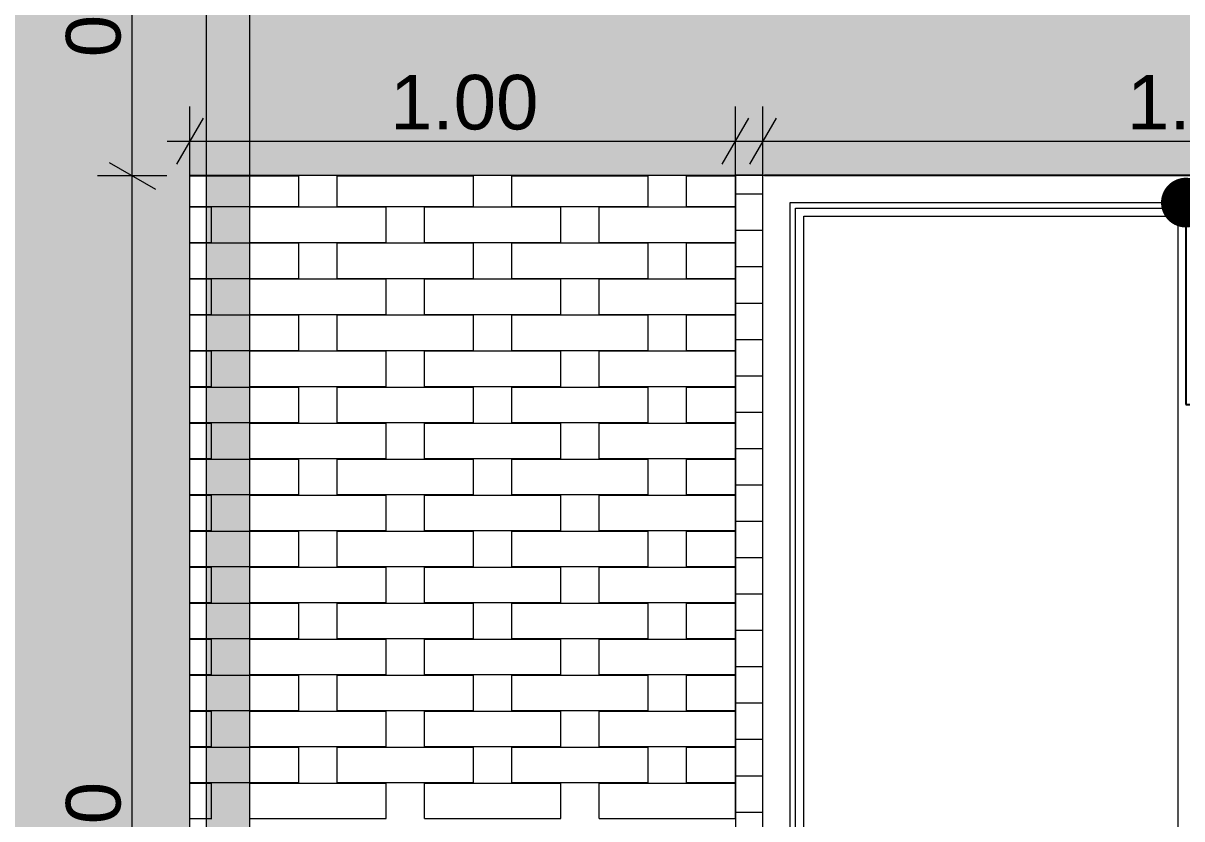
# Model space of a CAD drawing. Header units: millimetres. Extents: x 475616349 to 476941521, y 4620115302 to 4621446928.
# Drawn here: x 476654757 to 476656880, y 4620524141 to 4620525599 of the extents above; entities that cross this region are included whole.
import ezdxf

# ---------------------------------------------------------------- set-up
doc = ezdxf.new("R2010")
doc.units = ezdxf.units.MM
doc.header["$MEASUREMENT"] = 0
for name, color, linetype, lineweight in [('0_Pen_No__250_Pen_No__255', 255, 'Continuous', 0), ('0_Pen_No__250_Pen_No__7', 7, 'Continuous', 0), ('2D Drafting - General_Pen_No__30_Pen_No__9_Pen_No__9_Pen_No__253', 252, 'Continuous', 0), ('2D Drafting - General_Pen_No__30_Pen_No__9_Pen_No__9_Pen_No__7', 7, 'Continuous', 0), ('2D Drafting - General_Pen_No__7_Pen_No__7', 7, 'Continuous', 0), ('New_2D Drafting - General_Pen_No__2_Pen_No__250', 7, 'Continuous', 0), ('New_Interior - Furniture _Pen_No__250', 7, 'Continuous', 0), ('New_Structural - Bearing_Pen_No__250', 7, 'Continuous', 0), ('New_zoma_Pen_No__4', 7, 'Continuous', 0), ('New_zoma_Pen_No__7', 7, 'Continuous', 0), ('Structural - Bearing_Pen_No__250', 7, 'Continuous', 0), ('zoma_Pen_No__142', 142, 'Continuous', 0)]:
    doc.layers.add(name, color=color, linetype=linetype, lineweight=lineweight)
doc.layers.add('New_zoma', color=7, linetype='Continuous')
doc.layers.add('zoma', color=7, linetype='Continuous')
doc.styles.add('GENERATED_STYLE_1', font='arial.ttf')
doc.styles.add('GENERATED_STYLE_2', font='arial.ttf')
doc.dimstyles.new('GENERATED_STYLE__1', dxfattribs={"dimtxt": 200, "dimasz": 64.421331, "dimexe": 0.18, "dimexo": 3, "dimgap": 0.09, "dimtad": 1, "dimtih": 1, "dimtoh": 1, "dimlfac": 0.001, "dimzin": 0, "dimdsep": 46, "dimtxsty": 'GENERATED_STYLE_2', "dimblk": 'ARROWHEAD_2', "dimblk1": 'ARROWHEAD_2', "dimblk2": 'ARROWHEAD_2', "dimcen": 0.09, "dimclrd": 142, "dimclre": 142, "dimclrt": 142, "dimadec": 0, "dimazin": 0, "dimtfac": 1, "dimtdec": 4, "dimtmove": 0, "dimatfit": 3, "dimfxl": 1, "dimtolj": 1, "dimtzin": 0, "dimarcsym": 0})
doc.dimstyles.new('GENERATED_STYLE__18', dxfattribs={"dimtxt": 100, "dimasz": 64.421331, "dimexe": 0.18, "dimexo": 3, "dimgap": 0.09, "dimtad": 1, "dimtih": 1, "dimtoh": 1, "dimlfac": 0.001, "dimzin": 0, "dimdsep": 46, "dimtxsty": 'GENERATED_STYLE_1', "dimblk": 'ARROWHEAD_2', "dimblk1": 'ARROWHEAD_2', "dimblk2": 'ARROWHEAD_2', "dimcen": 0.09, "dimclrd": 7, "dimclre": 7, "dimclrt": 7, "dimadec": 0, "dimazin": 0, "dimtfac": 1, "dimtdec": 4, "dimtmove": 0, "dimatfit": 3, "dimfxl": 1, "dimtolj": 1, "dimtzin": 0, "dimarcsym": 0})
doc.dimstyles.new('GENERATED_STYLE__19', dxfattribs={"dimtxt": 100, "dimasz": 64.421331, "dimexe": 0.18, "dimexo": 3, "dimgap": 0.09, "dimtad": 1, "dimlfac": 0.001, "dimzin": 0, "dimdsep": 46, "dimtxsty": 'GENERATED_STYLE_1', "dimblk": 'ARROWHEAD_2', "dimblk1": 'ARROWHEAD_2', "dimblk2": 'ARROWHEAD_2', "dimcen": 0.09, "dimclrd": 7, "dimclre": 7, "dimclrt": 7, "dimadec": 0, "dimazin": 0, "dimtfac": 1, "dimtdec": 4, "dimtmove": 0, "dimatfit": 3, "dimfxl": 1, "dimtolj": 1, "dimtzin": 0, "dimarcsym": 0})
doc.dimstyles.new('GENERATED_STYLE__48', dxfattribs={"dimtxt": 0.18, "dimasz": 182.4, "dimexe": 0.18, "dimexo": 0.0625, "dimgap": 0.09, "dimtad": 0, "dimtih": 1, "dimtoh": 1, "dimdec": 4, "dimzin": 0, "dimdsep": 46, "dimcen": 0.09, "dimadec": 0, "dimazin": 0, "dimtfac": 1, "dimtdec": 4, "dimtmove": 0, "dimatfit": 3, "dimldrblk": 'ARROWHEAD_11', "dimfxl": 1, "dimtolj": 1, "dimtzin": 0, "dimarcsym": 0})

# ---------------------------------------------------------------- blocks, each defined once
blk = doc.blocks.new('*D215', base_point=(476577134.1, 4620325125.7))
at = {"layer": 'zoma_Pen_No__142', "color": 142, "linetype": 'Continuous', "lineweight": 0, "transparency": 16777216}
for p, q in [((476647935.8, 4620514536.2), (476647935.8, 4620514663.4)), ((476689735.8, 4620514536.2), (476689735.8, 4620514663.4)), ((476647960.3, 4620514642.2), (476647911.3, 4620514557.4)), ((476689711.3, 4620514557.4), (476689760.3, 4620514642.2)), ((476647894.3, 4620514599.8), (476647935.8, 4620514599.8)), ((476647935.8, 4620514599.8), (476689735.8, 4620514599.8)), ((476689735.8, 4620514599.8), (476689777.2, 4620514599.8))]:
    blk.add_line(p, q, dxfattribs=at)
at = {"layer": 'zoma_Pen_No__142', "color": 142, "lineweight": 0, "transparency": 16777216, "insert": (476668493.8, 4620514639.8), "char_height": 200, "attachment_point": 7, "style": 'GENERATED_STYLE_2'}
blk.add_mtext('\\A1;{\\pql;\\fArial CYR|b0|i0|c204|p34;41.80}', dxfattribs=at)
blk = doc.blocks.new('ARROWHEAD_2')
at = {"color": 0, "linetype": 'Continuous', "lineweight": 0}
for p, q in [((-0.378, -0.655), (0.378, 0.655)), ((0, 0), (-1, 0))]:
    blk.add_line(p, q, dxfattribs=at)
blk = doc.blocks.new('*D733', base_point=(476577134.1, 4620325125.7))
at = {"layer": 'New_zoma_Pen_No__4', "color": 7, "linetype": 'Continuous', "lineweight": 0, "transparency": 16777216}
for p, q in [((476654914.2, 4620525343.8), (476654999, 4620525294.9)), ((476655020.2, 4620525319.4), (476654893, 4620525319.4)), ((476654956.6, 4620522820.4), (476654956.6, 4620525319.4)), ((476654914.2, 4620522844.8), (476654999, 4620522795.9)), ((476655020.2, 4620522820.4), (476654893, 4620522820.4))]:
    blk.add_line(p, q, dxfattribs=at)
at = {"layer": 'New_zoma_Pen_No__7', "color": 7, "lineweight": 0, "transparency": 16777216, "insert": (476654936.6, 4620523936.8), "char_height": 100, "attachment_point": 7, "rotation": 90, "style": 'GENERATED_STYLE_1'}
blk.add_mtext('\\A1;{\\pql;\\fArial|b0|i0|c0|p34;2.50}', dxfattribs=at)
blk = doc.blocks.new('*D734', base_point=(476577134.1, 4620325125.7))
at = {"layer": 'New_zoma_Pen_No__4', "color": 7, "linetype": 'Continuous', "lineweight": 0, "transparency": 16777216}
for p, q in [((476654914.2, 4620526044.8), (476654999, 4620525995.9)), ((476655020.2, 4620526020.4), (476654893, 4620526020.4)), ((476654956.6, 4620525319.4), (476654956.6, 4620526020.4)), ((476654914.2, 4620525343.8), (476654999, 4620525294.9)), ((476655020.2, 4620525319.4), (476654893, 4620525319.4))]:
    blk.add_line(p, q, dxfattribs=at)
at = {"layer": 'New_zoma_Pen_No__7', "color": 7, "lineweight": 0, "transparency": 16777216, "insert": (476654936.6, 4620525536.8), "char_height": 100, "attachment_point": 7, "rotation": 90, "style": 'GENERATED_STYLE_1'}
blk.add_mtext('\\A1;{\\pql;\\fArial|b0|i0|c0|p34;0.70}', dxfattribs=at)
blk = doc.blocks.new('*D743', base_point=(476577134.1, 4620325125.7))
at = {"layer": 'New_zoma_Pen_No__4', "color": 7, "linetype": 'Continuous', "lineweight": 0, "transparency": 16777216}
for p, q in [((476656112, 4620525319.4), (476656112, 4620525446.6)), ((476657712, 4620525319.4), (476657712, 4620525446.6)), ((476656136.5, 4620525425.4), (476656087.6, 4620525340.6)), ((476657736.5, 4620525425.4), (476657687.6, 4620525340.6)), ((476656070.6, 4620525383), (476656112, 4620525383)), ((476656112, 4620525383), (476657712, 4620525383))]:
    blk.add_line(p, q, dxfattribs=at)
at = {"layer": 'New_zoma_Pen_No__7', "color": 7, "lineweight": 0, "transparency": 16777216, "insert": (476656779, 4620525403), "char_height": 100, "attachment_point": 7, "style": 'GENERATED_STYLE_1'}
blk.add_mtext('\\A1;{\\pql;\\fArial|b0|i0|c0|p34;1.60}', dxfattribs=at)
blk = doc.blocks.new('*D749', base_point=(476577134.1, 4620325125.7))
at = {"layer": 'New_zoma_Pen_No__4', "color": 7, "linetype": 'Continuous', "lineweight": 0, "transparency": 16777216}
for p, q in [((476656112, 4620528519.4), (476656112, 4620528646.6)), ((476657712, 4620528519.4), (476657712, 4620528646.6)), ((476656136.5, 4620528625.4), (476656087.6, 4620528540.6)), ((476657736.5, 4620528625.4), (476657687.6, 4620528540.6)), ((476656070.6, 4620528583), (476656112, 4620528583)), ((476656112, 4620528583), (476657712, 4620528583))]:
    blk.add_line(p, q, dxfattribs=at)
at = {"layer": 'New_zoma_Pen_No__7', "color": 7, "lineweight": 0, "transparency": 16777216, "insert": (476656779, 4620528603), "char_height": 100, "attachment_point": 7, "style": 'GENERATED_STYLE_1'}
blk.add_mtext('\\A1;{\\pql;\\fArial|b0|i0|c0|p34;1.60}', dxfattribs=at)
blk = doc.blocks.new('*D752', base_point=(476577134.1, 4620325125.7))
at = {"layer": 'New_zoma_Pen_No__4', "color": 7, "linetype": 'Continuous', "lineweight": 0, "transparency": 16777216}
for p, q in [((476656062, 4620526827.7), (476656062, 4620526954.8)), ((476660562, 4620526827.7), (476660562, 4620526954.8)), ((476656086.5, 4620526933.6), (476656037.5, 4620526848.9)), ((476660537.5, 4620526848.9), (476660586.5, 4620526933.6)), ((476656020.6, 4620526891.2), (476656062, 4620526891.2)), ((476656062, 4620526891.2), (476660562, 4620526891.2)), ((476660562, 4620526891.2), (476660603.5, 4620526891.2))]:
    blk.add_line(p, q, dxfattribs=at)
at = {"layer": 'New_zoma_Pen_No__7', "color": 7, "lineweight": 0, "transparency": 16777216, "insert": (476658179, 4620526911.2), "char_height": 100, "attachment_point": 7, "style": 'GENERATED_STYLE_1'}
blk.add_mtext('\\A1;{\\pql;\\fArial|b0|i0|c0|p34;4.50}', dxfattribs=at)
blk = doc.blocks.new('*D753', base_point=(476577134.1, 4620325125.7))
at = {"layer": 'New_zoma_Pen_No__4', "color": 7, "linetype": 'Continuous', "lineweight": 0, "transparency": 16777216}
for p, q in [((476656112, 4620531719.4), (476656112, 4620531846.6)), ((476657712, 4620531719.4), (476657712, 4620531846.6)), ((476656136.5, 4620531825.4), (476656087.6, 4620531740.6)), ((476657736.5, 4620531825.4), (476657687.6, 4620531740.6)), ((476656070.6, 4620531783), (476656112, 4620531783)), ((476656112, 4620531783), (476657712, 4620531783))]:
    blk.add_line(p, q, dxfattribs=at)
at = {"layer": 'New_zoma_Pen_No__7', "color": 7, "lineweight": 0, "transparency": 16777216, "insert": (476656779, 4620531803), "char_height": 100, "attachment_point": 7, "style": 'GENERATED_STYLE_1'}
blk.add_mtext('\\A1;{\\pql;\\fArial|b0|i0|c0|p34;1.60}', dxfattribs=at)
blk = doc.blocks.new('*D756', base_point=(476577134.1, 4620325125.7))
at = {"layer": 'New_zoma_Pen_No__4', "color": 7, "linetype": 'Continuous', "lineweight": 0, "transparency": 16777216}
for p, q in [((476656062, 4620530027.7), (476656062, 4620530154.8)), ((476660562, 4620530027.7), (476660562, 4620530154.8)), ((476656086.5, 4620530133.6), (476656037.5, 4620530048.9)), ((476660537.5, 4620530048.9), (476660586.5, 4620530133.6)), ((476656020.6, 4620530091.2), (476656062, 4620530091.2)), ((476656062, 4620530091.2), (476660562, 4620530091.2)), ((476660562, 4620530091.2), (476660603.5, 4620530091.2))]:
    blk.add_line(p, q, dxfattribs=at)
at = {"layer": 'New_zoma_Pen_No__7', "color": 7, "lineweight": 0, "transparency": 16777216, "insert": (476658179, 4620530111.2), "char_height": 100, "attachment_point": 7, "style": 'GENERATED_STYLE_1'}
blk.add_mtext('\\A1;{\\pql;\\fArial|b0|i0|c0|p34;4.50}', dxfattribs=at)
blk = doc.blocks.new('*D1142', base_point=(476577134.1, 4620325125.7))
at = {"layer": 'New_zoma_Pen_No__4', "color": 7, "linetype": 'Continuous', "lineweight": 0, "transparency": 16777216}
for p, q in [((476655062, 4620525319.4), (476655062, 4620525446.6)), ((476656062, 4620525319.4), (476656062, 4620525446.6)), ((476655086.5, 4620525425.4), (476655037.5, 4620525340.6)), ((476656037.5, 4620525340.6), (476656086.5, 4620525425.4)), ((476655020.6, 4620525383), (476655062, 4620525383)), ((476655062, 4620525383), (476656062, 4620525383)), ((476656062, 4620525383), (476656103.5, 4620525383))]:
    blk.add_line(p, q, dxfattribs=at)
at = {"layer": 'New_zoma_Pen_No__7', "color": 7, "lineweight": 0, "transparency": 16777216, "insert": (476655429, 4620525403), "char_height": 100, "attachment_point": 7, "style": 'GENERATED_STYLE_1'}
blk.add_mtext('\\A1;{\\pql;\\fArial|b0|i0|c0|p34;1.00}', dxfattribs=at)
blk = doc.blocks.new('ARROWHEAD_11')
at = {"color": 0, "linetype": 'Continuous', "lineweight": 0}
blk.add_line((0, 0), (-1, 0), dxfattribs=at)
at = {"color": 0, "linetype": 'Continuous', "lineweight": 0, "const_width": 0.25, "flags": 128}
blk.add_lwpolyline([(-0.125, 0, 1), (0.125, 0, 1)], format="xyb", close=True, dxfattribs=at)

msp = doc.modelspace()

# ---------------------------------------------------------------- hatches: boundary and pattern name
at = {"layer": '0_Pen_No__250_Pen_No__255', "linetype": 'Continuous', "lineweight": 0, "true_color": 0x3f3f3f}
msp.add_hatch(color=250, dxfattribs=at).paths.add_polyline_path([(476655172.006, 4620517320.31), (476655172.006, 4620529295.176), (476655092.007, 4620529295.176), (476655092.007, 4620517320.31)])
at = {"layer": '2D Drafting - General_Pen_No__30_Pen_No__9_Pen_No__9_Pen_No__253', "linetype": 'Continuous', "lineweight": 0}
h = msp.add_hatch(dxfattribs=at)
h.set_pattern_fill('BRICK___RUNNING_BOND', color=252, style=0, pattern_type=2)
h.set_pattern_definition([(0, (476692910.175, 4620522353.93), (0, 66.64), []), (90, (476692910.17, 4620522353.93), (-244.8, 0), [66.64, -66.64]), (90, (476693032.57, 4620522420.57), (-244.8, 0), [66.64, -66.64])])
h.paths.add_polyline_path([(476647692.13, 4620532819.956), (476647692.13, 4620519520.362), (476648861.998, 4620519520.362), (476648862.006, 4620522120.37), (476648862.006, 4620523542.007), (476648862.006, 4620531720.362), (476648862.006, 4620531932.715), (476648862.006, 4620532420.362), (476654662.006, 4620532420.362), (476654662.006, 4620519520.362), (476661919.968, 4620519520.362), (476661962.147, 4620519520.362), (476661962.147, 4620522820.364), (476661962.147, 4620525320.374), (476661962.147, 4620525944.887), (476661962.147, 4620532420.374), (476665762.003, 4620532420.374), (476665762.003, 4620522120.38), (476665162.198, 4620522120.38), (476665162.198, 4620517320.329), (476668462.159, 4620517320.329), (476668462.159, 4620517320.295), (476668932.159, 4620517320.295), (476668932.159, 4620532819.956), (476661962.147, 4620532819.956), (476655062.006, 4620532819.956)])
h.paths.add_polyline_path([(476661562.006, 4620526020.374), (476655062.006, 4620526020.374), (476655062.006, 4620528520.374), (476661562.006, 4620528520.374)], flags=0)
h.paths.add_polyline_path([(476661562.006, 4620522820.364), (476655062.006, 4620522820.364), (476655062.006, 4620525320.374), (476661562.006, 4620525320.374)], flags=0)
h.paths.add_polyline_path([(476661562.006, 4620529220.374), (476655062.006, 4620529220.374), (476655062.006, 4620531720.361), (476661562.006, 4620531720.361)], flags=0)
h.paths.add_polyline_path([(476656112.047, 4620522120.412), (476656112.047, 4620519620.412), (476657707.931, 4620519620.412), (476657712.047, 4620519620.412), (476657712.047, 4620522120.412)], flags=0)
h.paths.add_polyline_path([(476666262.224, 4620522120.362), (476666262.224, 4620520520.362), (476667862.223, 4620520520.362), (476667862.223, 4620522120.362)], flags=0)
h.paths.add_polyline_path([(476667862.223, 4620530120.362), (476667862.223, 4620531720.362), (476666262.224, 4620531720.362), (476666262.224, 4620530120.362)], flags=0)
h.paths.add_polyline_path([(476666262.228, 4620528520.362), (476666262.228, 4620526920.362), (476667862.228, 4620526920.362), (476667862.228, 4620528520.362)], flags=0)
h.paths.add_polyline_path([(476666262.228, 4620523720.362), (476667862.228, 4620523720.362), (476667862.228, 4620525320.362), (476666262.228, 4620525320.362)], flags=0)
h.paths.add_polyline_path([(476666262.435, 4620518320.362), (476667862.006, 4620518320.362), (476667862.006, 4620518920.362), (476666262.435, 4620518920.362)], flags=0)
h = msp.add_hatch(dxfattribs=at)
h.set_pattern_fill('BRICK___RUNNING_BOND', color=252, style=0, pattern_type=2)
h.set_pattern_definition([(0, (476689560.27, 4620522353.934), (0, 66.64), []), (90, (476689560.27, 4620522353.93), (-244.8, 0), [66.64, -66.64]), (90, (476689682.67, 4620522420.57), (-244.8, 0), [66.64, -66.64])])
h.paths.add_polyline_path([(476656062.124, 4620525320.369), (476656062.124, 4620522820.374), (476656112.116, 4620522820.374), (476656112.116, 4620525320.369)])

# ---------------------------------------------------------------- linework, layer by layer
at = {"layer": '0_Pen_No__250_Pen_No__7', "color": 7, "linetype": 'Continuous', "lineweight": 0, "flags": 128}
msp.add_lwpolyline([(476655172.006, 4620517320.31), (476655172.006, 4620529295.176), (476655092.007, 4620529295.176), (476655092.007, 4620517320.31)], close=True, dxfattribs=at)
at = {"layer": '2D Drafting - General_Pen_No__30_Pen_No__9_Pen_No__9_Pen_No__7', "color": 7, "linetype": 'Continuous', "lineweight": 0, "flags": 128}
for points in [[(476661562.006, 4620522820.364), (476655062.006, 4620522820.364), (476655062.006, 4620525320.374), (476661562.006, 4620525320.374)], [(476656062.124, 4620525320.369), (476656062.124, 4620522820.374), (476656112.116, 4620522820.374), (476656112.116, 4620525320.369)]]:
    msp.add_lwpolyline(points, close=True, dxfattribs=at)
at = {"layer": '2D Drafting - General_Pen_No__7_Pen_No__7', "color": 7, "linetype": 'Continuous', "lineweight": 0, "flags": 128}
msp.add_lwpolyline([(476657707.922, 4620522820.348), (476656112.039, 4620522820.353), (476656112.047, 4620525320.353), (476657712.047, 4620525320.348)], dxfattribs=at)
for points in [[(476656162.047, 4620525270.352), (476657662.047, 4620525270.347), (476657662.039, 4620522820.348), (476656162.039, 4620522820.354)], [(476656172.047, 4620525260.352), (476657652.047, 4620525260.347), (476657652.039, 4620522880.349), (476656172.039, 4620522880.354)], [(476656187.047, 4620525245.352), (476656872.047, 4620525245.35), (476656872.039, 4620522900.352), (476656187.039, 4620522900.354)]]:
    msp.add_lwpolyline(points, close=True, dxfattribs=at)
at = {"layer": 'New_Interior - Furniture _Pen_No__250', "color": 7, "linetype": 'Continuous', "lineweight": 0}
for p, q in [((476655122.006, 4620525319.374), (476655122.006, 4620525320.374)), ((476655333.276, 4620524801.374), (476655333.506, 4620524801.197))]:
    msp.add_line(p, q, dxfattribs=at)
at = {"layer": 'New_Structural - Bearing_Pen_No__250', "color": 7, "linetype": 'Continuous', "lineweight": 0}
for p, q in [((476655062.006, 4620525319.374), (476655262.006, 4620525319.374)), ((476655262.006, 4620525263.374), (476655262.006, 4620525319.374)), ((476655332.006, 4620525319.374), (476655582.006, 4620525319.374)), ((476655332.006, 4620525263.374), (476655332.006, 4620525319.374)), ((476655582.006, 4620525263.374), (476655582.006, 4620525319.374)), ((476655652.006, 4620525319.374), (476655902.006, 4620525319.374)), ((476655652.006, 4620525263.374), (476655652.006, 4620525319.374)), ((476655752.006, 4620525319.374), (476655752.006, 4620525320.374)), ((476655902.006, 4620525263.374), (476655902.006, 4620525319.374)), ((476655972.006, 4620525319.374), (476656062.006, 4620525319.374)), ((476655972.006, 4620525263.374), (476655972.006, 4620525319.374)), ((476656062.006, 4620525263.374), (476656062.006, 4620525319.374)), ((476655062.006, 4620525263.374), (476655262.006, 4620525263.374)), ((476655062.006, 4620525262.374), (476655102.006, 4620525262.374)), ((476655102.006, 4620525197.374), (476655102.006, 4620525262.374)), ((476655172.006, 4620525262.374), (476655422.006, 4620525262.374)), ((476655172.006, 4620525197.374), (476655172.006, 4620525262.374)), ((476655332.006, 4620525263.374), (476655582.006, 4620525263.374)), ((476655422.006, 4620525197.374), (476655422.006, 4620525262.374)), ((476655492.006, 4620525262.374), (476655742.006, 4620525262.374)), ((476655492.006, 4620525197.374), (476655492.006, 4620525262.374)), ((476655652.006, 4620525263.374), (476655902.006, 4620525263.374)), ((476655742.006, 4620525197.374), (476655742.006, 4620525262.374)), ((476655812.006, 4620525262.374), (476656062.006, 4620525262.374)), ((476655812.006, 4620525197.374), (476655812.006, 4620525262.374)), ((476655972.006, 4620525263.374), (476656062.006, 4620525263.374)), ((476656062.006, 4620525197.374), (476656062.006, 4620525262.374)), ((476655062.006, 4620525197.374), (476655102.006, 4620525197.374)), ((476655062.006, 4620525196.374), (476655262.006, 4620525196.374)), ((476655172.006, 4620525197.374), (476655422.006, 4620525197.374)), ((476655262.006, 4620525131.374), (476655262.006, 4620525196.374)), ((476655332.006, 4620525196.374), (476655582.006, 4620525196.374)), ((476655332.006, 4620525131.374), (476655332.006, 4620525196.374)), ((476655492.006, 4620525197.374), (476655742.006, 4620525197.374)), ((476655582.006, 4620525131.374), (476655582.006, 4620525196.374)), ((476655652.006, 4620525196.374), (476655902.006, 4620525196.374)), ((476655652.006, 4620525131.374), (476655652.006, 4620525196.374)), ((476655812.006, 4620525197.374), (476656062.006, 4620525197.374)), ((476655902.006, 4620525131.374), (476655902.006, 4620525196.374)), ((476655972.006, 4620525196.374), (476656062.006, 4620525196.374)), ((476655972.006, 4620525131.374), (476655972.006, 4620525196.374)), ((476656062.006, 4620525131.374), (476656062.006, 4620525196.374)), ((476655062.006, 4620525131.374), (476655262.006, 4620525131.374)), ((476655332.006, 4620525131.374), (476655582.006, 4620525131.374)), ((476655652.006, 4620525131.374), (476655902.006, 4620525131.374)), ((476655972.006, 4620525131.374), (476656062.006, 4620525131.374)), ((476655062.006, 4620525130.374), (476655102.006, 4620525130.374)), ((476655102.006, 4620525065.374), (476655102.006, 4620525130.374)), ((476655172.006, 4620525130.374), (476655422.006, 4620525130.374)), ((476655172.006, 4620525065.374), (476655172.006, 4620525130.374)), ((476655422.006, 4620525065.374), (476655422.006, 4620525130.374)), ((476655492.006, 4620525130.374), (476655742.006, 4620525130.374)), ((476655492.006, 4620525065.374), (476655492.006, 4620525130.374)), ((476655742.006, 4620525065.374), (476655742.006, 4620525130.374)), ((476655812.006, 4620525130.374), (476656062.006, 4620525130.374)), ((476655812.006, 4620525065.374), (476655812.006, 4620525130.374)), ((476656062.006, 4620525065.374), (476656062.006, 4620525130.374)), ((476655062.006, 4620525065.374), (476655102.006, 4620525065.374)), ((476655062.006, 4620525064.374), (476655262.006, 4620525064.374)), ((476655172.006, 4620525065.374), (476655422.006, 4620525065.374)), ((476655262.006, 4620524999.374), (476655262.006, 4620525064.374)), ((476655332.006, 4620525064.374), (476655582.006, 4620525064.374)), ((476655332.006, 4620524999.374), (476655332.006, 4620525064.374)), ((476655492.006, 4620525065.374), (476655742.006, 4620525065.374)), ((476655582.006, 4620524999.374), (476655582.006, 4620525064.374)), ((476655652.006, 4620525064.374), (476655902.006, 4620525064.374)), ((476655652.006, 4620524999.374), (476655652.006, 4620525064.374)), ((476655812.006, 4620525065.374), (476656062.006, 4620525065.374)), ((476655902.006, 4620524999.374), (476655902.006, 4620525064.374)), ((476655972.006, 4620525064.374), (476656062.006, 4620525064.374)), ((476655972.006, 4620524999.374), (476655972.006, 4620525064.374)), ((476656062.006, 4620524999.374), (476656062.006, 4620525064.374)), ((476655062.006, 4620524999.374), (476655262.006, 4620524999.374)), ((476655062.006, 4620524998.374), (476655102.006, 4620524998.374)), ((476655102.006, 4620524933.374), (476655102.006, 4620524998.374)), ((476655172.006, 4620524998.374), (476655422.006, 4620524998.374)), ((476655172.006, 4620524933.374), (476655172.006, 4620524998.374)), ((476655332.006, 4620524999.374), (476655582.006, 4620524999.374)), ((476655422.006, 4620524933.374), (476655422.006, 4620524998.374)), ((476655492.006, 4620524998.374), (476655742.006, 4620524998.374)), ((476655492.006, 4620524933.374), (476655492.006, 4620524998.374)), ((476655652.006, 4620524999.374), (476655902.006, 4620524999.374)), ((476655742.006, 4620524933.374), (476655742.006, 4620524998.374)), ((476655812.006, 4620524998.374), (476656062.006, 4620524998.374)), ((476655812.006, 4620524933.374), (476655812.006, 4620524998.374)), ((476655972.006, 4620524999.374), (476656062.006, 4620524999.374)), ((476656062.006, 4620524933.374), (476656062.006, 4620524998.374)), ((476655062.006, 4620524933.374), (476655102.006, 4620524933.374)), ((476655062.006, 4620524932.374), (476655262.006, 4620524932.374)), ((476655172.006, 4620524933.374), (476655422.006, 4620524933.374)), ((476655262.006, 4620524867.374), (476655262.006, 4620524932.374)), ((476655332.006, 4620524932.374), (476655582.006, 4620524932.374)), ((476655332.006, 4620524867.374), (476655332.006, 4620524932.374)), ((476655492.006, 4620524933.374), (476655742.006, 4620524933.374)), ((476655582.006, 4620524867.374), (476655582.006, 4620524932.374)), ((476655652.006, 4620524932.374), (476655902.006, 4620524932.374)), ((476655652.006, 4620524867.374), (476655652.006, 4620524932.374)), ((476655812.006, 4620524933.374), (476656062.006, 4620524933.374)), ((476655902.006, 4620524867.374), (476655902.006, 4620524932.374)), ((476655972.006, 4620524932.374), (476656062.006, 4620524932.374)), ((476655972.006, 4620524867.374), (476655972.006, 4620524932.374)), ((476656062.006, 4620524867.374), (476656062.006, 4620524932.374)), ((476655062.006, 4620524867.374), (476655262.006, 4620524867.374)), ((476655062.006, 4620524866.374), (476655102.006, 4620524866.374)), ((476655102.006, 4620524801.374), (476655102.006, 4620524866.374)), ((476655172.006, 4620524866.374), (476655422.006, 4620524866.374)), ((476655172.006, 4620524801.374), (476655172.006, 4620524866.374)), ((476655332.006, 4620524867.374), (476655582.006, 4620524867.374)), ((476655422.006, 4620524801.374), (476655422.006, 4620524866.374)), ((476655492.006, 4620524866.374), (476655742.006, 4620524866.374)), ((476655492.006, 4620524801.374), (476655492.006, 4620524866.374)), ((476655652.006, 4620524867.374), (476655902.006, 4620524867.374)), ((476655742.006, 4620524801.374), (476655742.006, 4620524866.374)), ((476655812.006, 4620524866.374), (476656062.006, 4620524866.374)), ((476655812.006, 4620524801.374), (476655812.006, 4620524866.374)), ((476655972.006, 4620524867.374), (476656062.006, 4620524867.374)), ((476656062.006, 4620524801.374), (476656062.006, 4620524866.374)), ((476655062.006, 4620524801.374), (476655102.006, 4620524801.374)), ((476655062.006, 4620524800.374), (476655262.006, 4620524800.374)), ((476655172.006, 4620524801.374), (476655422.006, 4620524801.374)), ((476655262.006, 4620524735.374), (476655262.006, 4620524800.374)), ((476655332.006, 4620524800.374), (476655582.006, 4620524800.374)), ((476655332.006, 4620524735.374), (476655332.006, 4620524800.374)), ((476655492.006, 4620524801.374), (476655742.006, 4620524801.374)), ((476655582.006, 4620524735.374), (476655582.006, 4620524800.374)), ((476655652.006, 4620524800.374), (476655902.006, 4620524800.374)), ((476655652.006, 4620524735.374), (476655652.006, 4620524800.374)), ((476655812.006, 4620524801.374), (476656062.006, 4620524801.374)), ((476655902.006, 4620524735.374), (476655902.006, 4620524800.374)), ((476655972.006, 4620524800.374), (476656062.006, 4620524800.374)), ((476655972.006, 4620524735.374), (476655972.006, 4620524800.374)), ((476656062.006, 4620524735.374), (476656062.006, 4620524800.374)), ((476655062.006, 4620524735.374), (476655262.006, 4620524735.374)), ((476655062.006, 4620524734.374), (476655102.006, 4620524734.374)), ((476655102.006, 4620524669.374), (476655102.006, 4620524734.374)), ((476655172.006, 4620524734.374), (476655422.006, 4620524734.374)), ((476655172.006, 4620524669.374), (476655172.006, 4620524734.374)), ((476655332.006, 4620524735.374), (476655582.006, 4620524735.374)), ((476655422.006, 4620524669.374), (476655422.006, 4620524734.374)), ((476655492.006, 4620524734.374), (476655742.006, 4620524734.374)), ((476655492.006, 4620524669.374), (476655492.006, 4620524734.374)), ((476655652.006, 4620524735.374), (476655902.006, 4620524735.374)), ((476655742.006, 4620524669.374), (476655742.006, 4620524734.374)), ((476655812.006, 4620524734.374), (476656062.006, 4620524734.374)), ((476655812.006, 4620524669.374), (476655812.006, 4620524734.374)), ((476655972.006, 4620524735.374), (476656062.006, 4620524735.374)), ((476656062.006, 4620524669.374), (476656062.006, 4620524734.374)), ((476655062.006, 4620524669.374), (476655102.006, 4620524669.374)), ((476655062.006, 4620524668.374), (476655262.006, 4620524668.374)), ((476655172.006, 4620524669.374), (476655422.006, 4620524669.374)), ((476655262.006, 4620524603.374), (476655262.006, 4620524668.374)), ((476655332.006, 4620524668.374), (476655582.006, 4620524668.374)), ((476655332.006, 4620524603.374), (476655332.006, 4620524668.374)), ((476655492.006, 4620524669.374), (476655742.006, 4620524669.374)), ((476655582.006, 4620524603.374), (476655582.006, 4620524668.374)), ((476655652.006, 4620524668.374), (476655902.006, 4620524668.374)), ((476655652.006, 4620524603.374), (476655652.006, 4620524668.374)), ((476655812.006, 4620524669.374), (476656062.006, 4620524669.374)), ((476655902.006, 4620524603.374), (476655902.006, 4620524668.374)), ((476655972.006, 4620524668.374), (476656062.006, 4620524668.374)), ((476655972.006, 4620524603.374), (476655972.006, 4620524668.374)), ((476656062.006, 4620524603.374), (476656062.006, 4620524668.374)), ((476655062.006, 4620524603.374), (476655262.006, 4620524603.374)), ((476655062.006, 4620524602.374), (476655102.006, 4620524602.374)), ((476655102.006, 4620524537.374), (476655102.006, 4620524602.374)), ((476655172.006, 4620524602.374), (476655422.006, 4620524602.374)), ((476655172.006, 4620524537.374), (476655172.006, 4620524602.374)), ((476655332.006, 4620524603.374), (476655582.006, 4620524603.374)), ((476655422.006, 4620524537.374), (476655422.006, 4620524602.374)), ((476655492.006, 4620524602.374), (476655742.006, 4620524602.374)), ((476655492.006, 4620524537.374), (476655492.006, 4620524602.374)), ((476655652.006, 4620524603.374), (476655902.006, 4620524603.374)), ((476655742.006, 4620524537.374), (476655742.006, 4620524602.374)), ((476655812.006, 4620524602.374), (476656062.006, 4620524602.374)), ((476655812.006, 4620524537.374), (476655812.006, 4620524602.374)), ((476655972.006, 4620524603.374), (476656062.006, 4620524603.374)), ((476656062.006, 4620524537.374), (476656062.006, 4620524602.374)), ((476655062.006, 4620524537.374), (476655102.006, 4620524537.374)), ((476655172.006, 4620524537.374), (476655422.006, 4620524537.374)), ((476655492.006, 4620524537.374), (476655742.006, 4620524537.374)), ((476655812.006, 4620524537.374), (476656062.006, 4620524537.374)), ((476655062.006, 4620524536.374), (476655262.006, 4620524536.374)), ((476655262.006, 4620524471.374), (476655262.006, 4620524536.374)), ((476655332.006, 4620524536.374), (476655582.006, 4620524536.374)), ((476655332.006, 4620524471.374), (476655332.006, 4620524536.374)), ((476655582.006, 4620524471.374), (476655582.006, 4620524536.374)), ((476655652.006, 4620524536.374), (476655902.006, 4620524536.374)), ((476655652.006, 4620524471.374), (476655652.006, 4620524536.374)), ((476655902.006, 4620524471.374), (476655902.006, 4620524536.374)), ((476655972.006, 4620524536.374), (476656062.006, 4620524536.374)), ((476655972.006, 4620524471.374), (476655972.006, 4620524536.374)), ((476656062.006, 4620524471.374), (476656062.006, 4620524536.374)), ((476655062.006, 4620524471.374), (476655262.006, 4620524471.374)), ((476655062.006, 4620524470.374), (476655102.006, 4620524470.374)), ((476655102.006, 4620524470.374), (476655102.006, 4620524471.374)), ((476655102.006, 4620524405.374), (476655102.006, 4620524470.374)), ((476655172.006, 4620524470.374), (476655422.006, 4620524470.374)), ((476655172.006, 4620524405.374), (476655172.006, 4620524470.374)), ((476655332.006, 4620524471.374), (476655582.006, 4620524471.374)), ((476655422.006, 4620524405.374), (476655422.006, 4620524470.374)), ((476655492.006, 4620524470.374), (476655742.006, 4620524470.374)), ((476655492.006, 4620524405.374), (476655492.006, 4620524470.374)), ((476655652.006, 4620524471.374), (476655902.006, 4620524471.374)), ((476655742.006, 4620524405.374), (476655742.006, 4620524470.374)), ((476655812.006, 4620524470.374), (476656062.006, 4620524470.374)), ((476655812.006, 4620524405.374), (476655812.006, 4620524470.374)), ((476655972.006, 4620524471.374), (476656062.006, 4620524471.374)), ((476656062.006, 4620524405.374), (476656062.006, 4620524470.374)), ((476655062.006, 4620524405.374), (476655102.006, 4620524405.374)), ((476655062.006, 4620524404.374), (476655262.006, 4620524404.374)), ((476655102.006, 4620524404.374), (476655102.006, 4620524405.374)), ((476655172.006, 4620524405.374), (476655422.006, 4620524405.374)), ((476655262.006, 4620524339.374), (476655262.006, 4620524404.374)), ((476655332.006, 4620524404.374), (476655582.006, 4620524404.374)), ((476655332.006, 4620524339.374), (476655332.006, 4620524404.374)), ((476655492.006, 4620524405.374), (476655742.006, 4620524405.374)), ((476655582.006, 4620524339.374), (476655582.006, 4620524404.374)), ((476655652.006, 4620524404.374), (476655902.006, 4620524404.374)), ((476655652.006, 4620524339.374), (476655652.006, 4620524404.374)), ((476655812.006, 4620524405.374), (476656062.006, 4620524405.374)), ((476655902.006, 4620524339.374), (476655902.006, 4620524404.374)), ((476655972.006, 4620524404.374), (476656062.006, 4620524404.374)), ((476655972.006, 4620524339.374), (476655972.006, 4620524404.374)), ((476656062.006, 4620524339.374), (476656062.006, 4620524404.374)), ((476655062.006, 4620524339.374), (476655262.006, 4620524339.374)), ((476655062.006, 4620524338.374), (476655102.006, 4620524338.374)), ((476655102.006, 4620524338.374), (476655102.006, 4620524339.374)), ((476655102.006, 4620524273.374), (476655102.006, 4620524338.374)), ((476655172.006, 4620524338.374), (476655422.006, 4620524338.374)), ((476655172.006, 4620524273.374), (476655172.006, 4620524338.374)), ((476655332.006, 4620524339.374), (476655582.006, 4620524339.374)), ((476655422.006, 4620524273.374), (476655422.006, 4620524338.374)), ((476655492.006, 4620524338.374), (476655742.006, 4620524338.374)), ((476655492.006, 4620524273.374), (476655492.006, 4620524338.374)), ((476655652.006, 4620524339.374), (476655902.006, 4620524339.374)), ((476655742.006, 4620524273.374), (476655742.006, 4620524338.374)), ((476655812.006, 4620524338.374), (476656062.006, 4620524338.374)), ((476655812.006, 4620524273.374), (476655812.006, 4620524338.374)), ((476655972.006, 4620524339.374), (476656062.006, 4620524339.374)), ((476656062.006, 4620524273.374), (476656062.006, 4620524338.374)), ((476655062.006, 4620524273.374), (476655102.006, 4620524273.374)), ((476655062.006, 4620524272.374), (476655262.006, 4620524272.374)), ((476655102.006, 4620524272.374), (476655102.006, 4620524273.374)), ((476655172.006, 4620524273.374), (476655422.006, 4620524273.374)), ((476655262.006, 4620524207.374), (476655262.006, 4620524272.374)), ((476655332.006, 4620524272.374), (476655582.006, 4620524272.374)), ((476655332.006, 4620524207.374), (476655332.006, 4620524272.374)), ((476655492.006, 4620524273.374), (476655742.006, 4620524273.374)), ((476655582.006, 4620524207.374), (476655582.006, 4620524272.374)), ((476655652.006, 4620524272.374), (476655902.006, 4620524272.374)), ((476655652.006, 4620524207.374), (476655652.006, 4620524272.374)), ((476655812.006, 4620524273.374), (476656062.006, 4620524273.374)), ((476655902.006, 4620524207.374), (476655902.006, 4620524272.374)), ((476655972.006, 4620524272.374), (476656062.006, 4620524272.374)), ((476655972.006, 4620524207.374), (476655972.006, 4620524272.374)), ((476656062.006, 4620524207.374), (476656062.006, 4620524272.374)), ((476655062.006, 4620524207.374), (476655262.006, 4620524207.374)), ((476655062.006, 4620524206.374), (476655102.006, 4620524206.374)), ((476655102.006, 4620524206.374), (476655102.006, 4620524207.374)), ((476655102.006, 4620524141.374), (476655102.006, 4620524206.374)), ((476655172.006, 4620524206.374), (476655422.006, 4620524206.374)), ((476655172.006, 4620524141.374), (476655172.006, 4620524206.374)), ((476655332.006, 4620524207.374), (476655582.006, 4620524207.374)), ((476655422.006, 4620524141.374), (476655422.006, 4620524206.374)), ((476655492.006, 4620524206.374), (476655742.006, 4620524206.374)), ((476655492.006, 4620524141.374), (476655492.006, 4620524206.374)), ((476655652.006, 4620524207.374), (476655902.006, 4620524207.374)), ((476655742.006, 4620524141.374), (476655742.006, 4620524206.374)), ((476655812.006, 4620524206.374), (476656062.006, 4620524206.374)), ((476655812.006, 4620524141.374), (476655812.006, 4620524206.374)), ((476655972.006, 4620524207.374), (476656062.006, 4620524207.374)), ((476656062.006, 4620524141.374), (476656062.006, 4620524206.374)), ((476655062.006, 4620524141.374), (476655102.006, 4620524141.374)), ((476655102.006, 4620524140.374), (476655102.006, 4620524141.374)), ((476655172.006, 4620524141.374), (476655422.006, 4620524141.374)), ((476655492.006, 4620524141.374), (476655742.006, 4620524141.374)), ((476655812.006, 4620524141.374), (476656062.006, 4620524141.374))]:
    msp.add_line(p, q, dxfattribs=at)
at = {"layer": 'Structural - Bearing_Pen_No__250', "color": 7, "linetype": 'Continuous', "lineweight": 0}
for p, q in [((476655062.006, 4620525319.374), (476655062.006, 4620525320.374)), ((476655102.006, 4620525319.374), (476655102.006, 4620525320.374)), ((476655062.006, 4620525262.374), (476655062.006, 4620525263.374)), ((476655102.006, 4620525262.374), (476655102.006, 4620525263.374)), ((476655062.006, 4620525196.374), (476655062.006, 4620525197.374)), ((476655102.006, 4620525196.374), (476655102.006, 4620525197.374)), ((476655062.006, 4620525130.374), (476655062.006, 4620525131.374)), ((476655102.006, 4620525130.374), (476655102.006, 4620525131.374)), ((476655062.006, 4620525064.374), (476655062.006, 4620525065.374)), ((476655102.006, 4620525064.374), (476655102.006, 4620525065.374)), ((476655062.006, 4620524998.374), (476655062.006, 4620524999.374)), ((476655102.006, 4620524998.374), (476655102.006, 4620524999.374)), ((476655062.006, 4620524932.374), (476655062.006, 4620524933.374)), ((476655102.006, 4620524932.374), (476655102.006, 4620524933.374)), ((476655062.006, 4620524866.374), (476655062.006, 4620524867.374)), ((476655102.006, 4620524866.374), (476655102.006, 4620524867.374)), ((476655062.006, 4620524800.374), (476655062.006, 4620524801.374)), ((476655102.006, 4620524800.374), (476655102.006, 4620524801.374)), ((476655062.006, 4620524734.374), (476655062.006, 4620524735.374)), ((476655102.006, 4620524734.374), (476655102.006, 4620524735.374)), ((476655062.006, 4620524668.374), (476655062.006, 4620524669.374)), ((476655102.006, 4620524668.374), (476655102.006, 4620524669.374)), ((476655062.006, 4620524602.374), (476655062.006, 4620524603.374)), ((476655102.006, 4620524602.374), (476655102.006, 4620524603.374)), ((476655062.006, 4620524536.374), (476655062.006, 4620524537.374)), ((476655102.006, 4620524536.374), (476655102.006, 4620524537.374)), ((476655062.006, 4620524470.374), (476655062.006, 4620524471.374)), ((476655062.006, 4620524404.374), (476655062.006, 4620524405.374)), ((476655062.006, 4620524338.374), (476655062.006, 4620524339.374)), ((476655062.006, 4620524272.374), (476655062.006, 4620524273.374)), ((476655062.006, 4620524206.374), (476655062.006, 4620524207.374)), ((476655062.006, 4620524140.374), (476655062.006, 4620524141.374))]:
    msp.add_line(p, q, dxfattribs=at)

# ---------------------------------------------------------------- dimensions: what is measured, and where the dimension line sits
at = {"layer": 'New_zoma', "color": 7, "linetype": 'Continuous', "lineweight": 0}
for base, p1, p2, picture, middle in [((476657712.047, 4620531782.98), (476656112.047, 4620525320.353), (476657712.047, 4620525320.348), '*D753', (476656908.901, 4620531852.98)), ((476660562.006, 4620530091.234), (476656062.006, 4620523920.349), (476660562.006, 4620523920.349), '*D756', (476658308.86, 4620530161.234)), ((476657712.047, 4620528582.98), (476656112.047, 4620525320.353), (476657712.047, 4620525320.348), '*D749', (476656908.901, 4620528652.98)), ((476660562.006, 4620526891.234), (476656062.006, 4620523920.349), (476660562.006, 4620523920.349), '*D752', (476658308.86, 4620526961.234)), ((476656062.006, 4620525382.98), (476655062.006, 4620525319.374), (476656062.006, 4620525319.374), '*D1142', (476655558.86, 4620525452.98)), ((476657712.047, 4620525382.98), (476656112.047, 4620525320.353), (476657712.047, 4620525320.348), '*D743', (476656908.901, 4620525452.98))]:
    dim = msp.add_linear_dim(base=base, p1=p1, p2=p2, dimstyle='GENERATED_STYLE__18', dxfattribs=at)
    dim.commit()
    dim.dimension.update_dxf_attribs({"geometry": picture, "text_midpoint": middle, "dimtype": 160})
for base, p1, p2, picture, middle in [((476654956.606, 4620526020.374), (476655062.006, 4620525319.374), (476655062.006, 4620526020.374), '*D734', (476654886.606, 4620525666.728)), ((476654956.606, 4620525319.374), (476655062.006, 4620522820.374), (476655062.006, 4620525319.374), '*D733', (476654886.606, 4620524066.728))]:
    dim = msp.add_linear_dim(base=base, p1=p1, p2=p2, angle=90, dimstyle='GENERATED_STYLE__19', dxfattribs=at)
    dim.commit()
    dim.dimension.update_dxf_attribs({"geometry": picture, "text_midpoint": middle, "dimtype": 160, "text_rotation": 90})
msp.add_linear_dim(base=(476657810.88, 4620525320.348), p1=(476656112.047, 4620525320.353), p2=(476657712.047, 4620525320.348), angle=90, location=(476657740.88, 4620525317.207), text_rotation=90, dimstyle='GENERATED_STYLE__19', dxfattribs=at).render()
at = {"layer": 'zoma', "color": 142, "linetype": 'Continuous', "lineweight": 0}
dim = msp.add_linear_dim(base=(476689735.789, 4620514599.79), p1=(476647935.789, 4620523200.337), p2=(476689735.789, 4620525162.276), dimstyle='GENERATED_STYLE__1', dxfattribs=at)
dim.commit()
dim.dimension.update_dxf_attribs({"geometry": '*D215', "text_midpoint": (476668829.847, 4620514739.79), "dimtype": 160})

# ---------------------------------------------------------------- leaders
at = {"layer": 'New_2D Drafting - General_Pen_No__2_Pen_No__250', "color": 7, "linetype": 'Continuous', "lineweight": 0, "annotation_type": 0, "has_hookline": 1, "hookline_direction": 0, "text_width": 266.667}
msp.add_leader([(476656887.047, 4620525270.349), (476656887.047, 4620524900.425), (476657319.608, 4620524900.425)], dimstyle='GENERATED_STYLE__48', dxfattribs=at)

doc.saveas('drawing.dxf')
